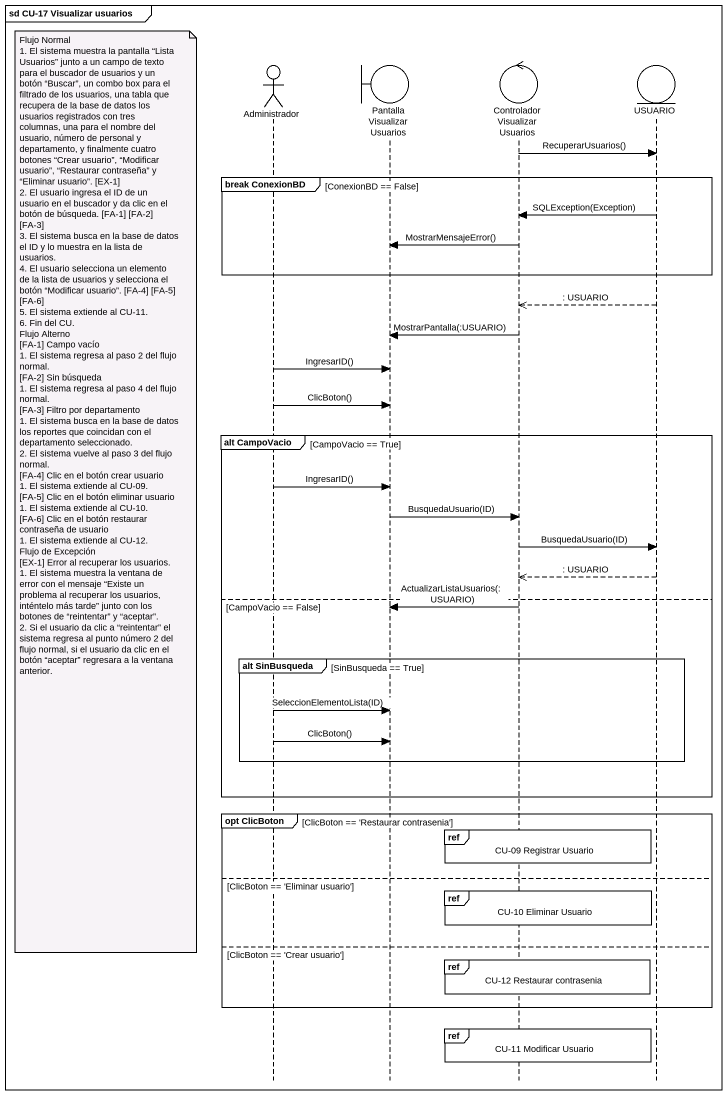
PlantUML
@startuml
mainframe sd CU-17 Visualizar usuarios
hide footbox
actor Administrador
boundary "Pantalla Visualizar Usuarios" as Pantalla_Visualizar_Usuarios
control "Controlador Visualizar Usuarios" as Controlador_Visualizar
entity USUARIO

Controlador_Visualizar -> USUARIO : RecuperarUsuarios()
group break ConexionBD [ConexionBD == False]
  USUARIO -> Controlador_Visualizar : SQLException(Exception)
  Controlador_Visualizar -> Pantalla_Visualizar_Usuarios : MostrarMensajeError()
end
USUARIO -->> Controlador_Visualizar : : USUARIO
Controlador_Visualizar -> Pantalla_Visualizar_Usuarios : MostrarPantalla(:USUARIO)
Administrador -> Pantalla_Visualizar_Usuarios : IngresarID()
Administrador -> Pantalla_Visualizar_Usuarios : ClicBoton()
group alt CampoVacio [CampoVacio == True]
  Administrador -> Pantalla_Visualizar_Usuarios : IngresarID()
  note left of Administrador
    Flujo Normal
    1. El sistema muestra la pantalla “Lista Usuarios” junto a un campo de texto para el buscador de usuarios y un botón “Buscar”, un combo box para el filtrado de los usuarios, una tabla que recupera de la base de datos los usuarios registrados con tres columnas, una para el nombre del usuario, número de personal y departamento, y finalmente cuatro botones “Crear usuario”, “Modificar usuario”, “Restaurar contraseña” y “Eliminar usuario”. [EX-1]
    2. El usuario ingresa el ID de un usuario en el buscador y da clic en el botón de búsqueda. [FA-1] [FA-2] [FA-3]
    3. El sistema busca en la base de datos el ID y lo muestra en la lista de usuarios.
    4. El usuario selecciona un elemento de la lista de usuarios y selecciona el botón “Modificar usuario”. [FA-4] [FA-5] [FA-6]
    5. El sistema extiende al CU-11.
    6. Fin del CU.
    Flujo Alterno
    [FA-1] Campo vacío
    1. El sistema regresa al paso 2 del flujo normal.
    [FA-2] Sin búsqueda
    1. El sistema regresa al paso 4 del flujo normal.
    [FA-3] Filtro por departamento
    1. El sistema busca en la base de datos los reportes que coincidan con el departamento seleccionado.
    2. El sistema vuelve al paso 3 del flujo normal.
    [FA-4] Clic en el botón crear usuario
    1. El sistema extiende al CU-09.
    [FA-5] Clic en el botón eliminar usuario
    1. El sistema extiende al CU-10.
    [FA-6] Clic en el botón restaurar contraseña de usuario
    1. El sistema extiende al CU-12.
    Flujo de Excepción
    [EX-1] Error al recuperar los usuarios.
    1. El sistema muestra la ventana de error con el mensaje “Existe un problema al recuperar los usuarios, inténtelo más tarde” junto con los botones de “reintentar” y “aceptar”.
    2. Si el usuario da clic a “reintentar” el sistema regresa al punto número 2 del flujo normal, si el usuario da clic en el botón “aceptar” regresara a la ventana anterior.
  end note
  Pantalla_Visualizar_Usuarios -> Controlador_Visualizar : BusquedaUsuario(ID)
  Controlador_Visualizar -> USUARIO : BusquedaUsuario(ID)
  USUARIO -->> Controlador_Visualizar : : USUARIO
else CampoVacio == False
  Controlador_Visualizar -> Pantalla_Visualizar_Usuarios : ActualizarListaUsuarios(:USUARIO)
  group alt SinBusqueda [SinBusqueda == True]
    Administrador -> Pantalla_Visualizar_Usuarios : SeleccionElementoLista(ID)
    Administrador -> Pantalla_Visualizar_Usuarios : ClicBoton()
  end
end
group opt ClicBoton [ClicBoton == 'Restaurar contrasenia']
  ref over Controlador_Visualizar : CU-09 Registrar Usuario
else ClicBoton == 'Eliminar usuario'
  ref over Controlador_Visualizar : CU-10 Eliminar Usuario
else ClicBoton == 'Crear usuario'
  ref over Controlador_Visualizar : CU-12 Restaurar contrasenia
end
ref over Controlador_Visualizar : CU-11 Modificar Usuario
@enduml
